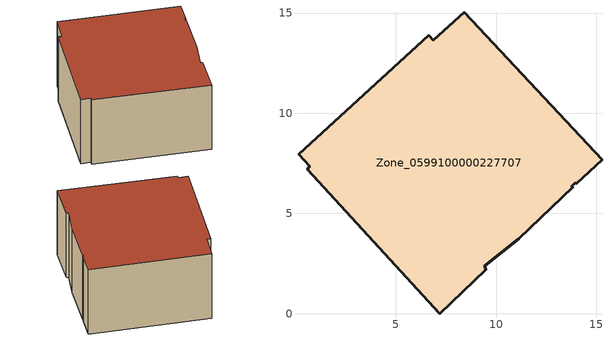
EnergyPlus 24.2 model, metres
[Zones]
Zone_0599100000227707
 floor ground (C_G): 14.01,6.47 13.96,6.53 13.76,6.33 13.85,6.33 11.13,3.74 9.44,2.38 9.5,2.18 7.2,0 0.57,7.2 0.71,7.36 0.14,7.95 6.65,13.89 6.86,13.65 8.4,15.03 15.29,7.69 z0
 wall outside (C_F): 13.96,6.53 14.01,6.47 15.29,7.69 8.4,15.03 6.86,13.65 6.65,13.89 0.14,7.95 0.71,7.36 0.57,7.2 7.2,0 9.5,2.18 9.44,2.38 11.13,3.74 13.85,6.33 13.76,6.33 13.96,6.53 z0:6.29
 roof outside (C_R): 11.13,3.74 13.85,6.33 13.76,6.33 13.96,6.53 14.01,6.47 15.29,7.69 8.4,15.03 6.86,13.65 6.65,13.89 0.14,7.95 0.71,7.36 0.57,7.2 7.2,0 9.5,2.18 9.44,2.38 z6.29
[BUILDING]
Pand.0599100000227707: North Axis=0; Terrain=City; Loads Convergence Tolerance Value=0.04; Temperature Convergence Tolerance Value=0.4; Solar Distribution=FullExterior; Maximum Number of Warmup Days=25; Minimum Number of Warmup Days=1
[Site:Location]
Rotterdam.The.Hague.AP_ZH_NLD Design_Conditions: Latitude=51.96; Longitude=4.45; Time Zone=1; Elevation=-4.5
[SITE:GROUNDTEMPERATURE:BUILDINGSURFACE]
18, 18, 18, 18, 18, 18, 18, 18, 18, 18, 18, 18
[MATERIAL] Thermal Absorptance=0.9; Solar Absorptance=0.7; Visible Absorptance=0.7
Name | Roughness | Thickness | Conductivity | Density | Specific Heat
G.D.1965 | MediumSmooth | 0.15 | 1 | 540 | 1210
F.D.1965 | Rough | 0.3 | 0.857143 | 1920 | 840
R.D.1965 | MediumRough | 0.2 | 0.08 | 1500 | 1000
[CONSTRUCTION]
C_G: G.D.1965
C_F: F.D.1965
C_R: R.D.1965
[ZONE]
Zone_0599100000227707: Type=1; Multiplier=1; Ceiling Height=Autocalculate; Volume=Autocalculate; Floor Area=autocalculate; Part of Total Floor Area=Yes
[ZONEINFILTRATION:DESIGNFLOWRATE]
Infil_Zone_0599100000227707: Zone or ZoneList or Space or SpaceList=Zone_0599100000227707; Schedule=AlwaysOn; Design Flow Rate Calculation Method=Flow/Area; Flow Rate per Floor Area=0.0042; Constant Term Coefficient=1; Temperature Term Coefficient=0; Velocity Term Coefficient=0; Velocity Squared Term Coefficient=0
[HVACTEMPLATE:ZONE:IDEALLOADSAIRSYSTEM]
Zone_0599100000227707: Maximum Heating Supply Air Temperature=50; Minimum Cooling Supply Air Temperature=13; Maximum Heating Supply Air Humidity Ratio=0.0156; Minimum Cooling Supply Air Humidity Ratio=0.0077; Heating Limit=NoLimit; Cooling Limit=NoLimit; Dehumidification Control Type=ConstantSensibleHeatRatio; Cooling Sensible Heat Ratio=0.7; Dehumidification Setpoint=60; Humidification Control Type=None; Humidification Setpoint=30; Outdoor Air Method=None; Outdoor Air Flow Rate per Person=0.00944; Outdoor Air Flow Rate per Zone Floor Area=0; Outdoor Air Flow Rate per Zone=0; Demand Controlled Ventilation Type=None; Outdoor Air Economizer Type=NoEconomizer; Heat Recovery Type=None; Sensible Heat Recovery Effectiveness=0.7; Latent Heat Recovery Effectiveness=0.65
[ZONECONTROL:THERMOSTAT]
ThermostatControl_Zone_0599100000227707: Zone or ZoneList=Zone_0599100000227707; Control Type Schedule=DualSetpointControlType; Control 1=Thermostat_Zone_0599100000227707; Temperature Difference Between Cutout And Setpoint=0
[THERMOSTATSETPOINT:DUALSETPOINT]
Thermostat_Zone_0599100000227707: Heating Setpoint Temperature Schedule=HeatingSetpoint_Zone_0599100000227707; Cooling Setpoint Temperature Schedule=CoolingSetpoint_Zone_0599100000227707
[SCHEDULE:COMPACT]
HeatingSetpoint_Zone_0599100000227707: Through: 12/31, For: AllDays, Until: 24:00, 21
CoolingSetpoint_Zone_0599100000227707: Through: 12/31, For: AllDays, Until: 24:00, 24
DualSetpointControlType: Through: 12/31, For: AllDays, Until: 24:00, 4
AlwaysOn: Through: 12/31, For: AllDays, Until: 24:00, 1
